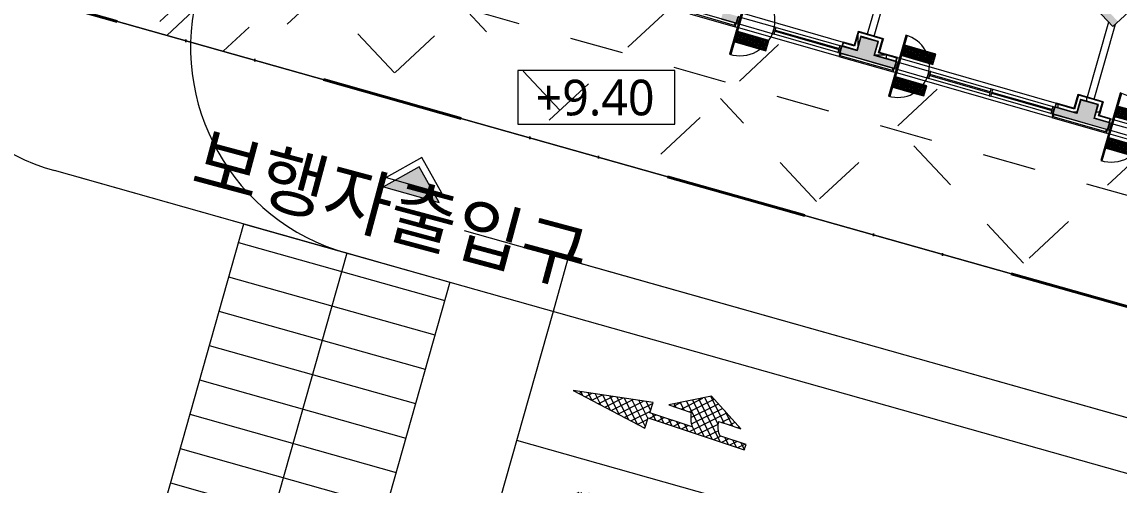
# Model space of a CAD drawing. Header units: millimetres. Extents: x -71377 to 516042, y -145869 to 441446.
# Drawn here: x 170572 to 201274, y 54296 to 67270 of the extents above; entities that cross this region are included whole.
import ezdxf

# ---------------------------------------------------------------- set-up
doc = ezdxf.new("R2010")
doc.units = ezdxf.units.MM
doc.header["$LTSCALE"] = 1000
doc.linetypes.add('_2점쇄선_M_', pattern=[10, 4, -2, 0, -2, 0, -2])
doc.linetypes.add('_점선_M_', pattern=[3, 1.5, -1.5])
doc.layers.get('Defpoints').update_dxf_attribs({"color": 171, "lineweight": 5})
for name, color, linetype, lineweight in [('01', 1, 'Continuous', 5), ('09_HID', 9, '_점선_M_', 5), ('251024_도로_dwg', 8, 'Continuous', 5), ('A-bord', 1, '_2점쇄선_M_', 40), ('A-door', 4, 'Continuous', 5), ('A-door-hdln', 8, 'Continuous', 5), ('A-ele-8', 8, 'Continuous', 5), ('A-fnsh', 5, 'Continuous', 5), ('A-fnsh-4', 4, 'Continuous', 5), ('A-hat', 251, 'Continuous', 5), ('A-insu', 251, 'Continuous', 5), ('A-text-1', 3, 'Continuous', 5), ('A-text-2', 7, 'Continuous', 5), ('A-wind', 4, 'Continuous', 5), ('A-wind-hdln', 8, 'Continuous', 5), ('A_cwall', 2, 'Continuous', 5), ('A_fnsh', 5, 'Continuous', 5), ('A_fnsh-4', 4, 'Continuous', 5), ('AA_dash_M_', 7, '_점선_M_', 5), ('AA_점형블럭', 8, 'Continuous', 5), ('j-스쿨존 휀스', 7, 'Continuous', 5), ('S-ccol', 2, 'Continuous', 5), ('개선안도 base 2022 09$0$00_계획선', 7, 'Continuous', 5), ('개선안도 base 2022 09$0$j-교통개선-당초안', 7, 'Continuous', 5), ('조경라인_dwg', 8, 'Continuous', 5)]:
    doc.layers.add(name, color=color, linetype=linetype, lineweight=lineweight)
doc.styles.add('나눔고딕', font='NanumGothic.ttf', dxfattribs={"height": 1500})
doc.styles.add('나눔고딕_5', font='NanumGothic.ttf', dxfattribs={"height": 1000})
pattern_1 = [(0, (165969.5, 243949.9), (0, 800), []), (90, (165969.5, 243949.9), (-800, 5e-14), [])]

# ---------------------------------------------------------------- blocks, each defined once
blk = doc.blocks.new('251024_도로_dwg_A$C61e17efd-3827739-지반층 배치도')
at = {"layer": 'j-스쿨존 휀스'}
blk.add_line((178609, -53584), (109803, -34143), dxfattribs=at)
blk = doc.blocks.new('251024_도로_dwg__X3-3827746-지반층 배치도')
at = {"layer": '개선안도 base 2022 09$0$j-교통개선-당초안'}
for p, q in [((585.38, 755.08), (587.06, 756.77)), ((587.07, 754.66), (585.38, 756.36)), ((585.38, 752.43), (587.07, 754.13)), ((577.46, 747.16), (581.2, 750.9)), ((581.2, 749.93), (579.82, 751.31)), ((581.2, 752.58), (580.79, 752.99)), ((580.99, 753.35), (581.2, 753.55)), ((587.07, 752.01), (585.38, 753.7)), ((585.38, 749.78), (587.07, 751.48)), ((587.07, 749.36), (585.38, 751.05)), ((574.55, 741.6), (581.2, 748.25)), ((576.48, 738.23), (587.07, 748.83)), ((587.07, 738.75), (577.89, 747.93)), ((581.2, 747.28), (578.86, 749.62)), ((587.07, 744.05), (584, 747.13)), ((587.07, 746.71), (585.38, 748.4)), ((575.51, 739.91), (582.05, 746.45)), ((582.8, 737.72), (575.97, 744.56)), ((584.6, 738.57), (576.93, 746.24)), ((577.44, 736.54), (587.07, 746.17)), ((587.07, 741.4), (582.03, 746.45)), ((581.2, 736.67), (575, 742.87)), ((578.41, 734.85), (587.07, 743.52)), ((585.1, 738.9), (587.07, 740.87)), ((581.2, 734.02), (575.79, 739.43)), ((585.38, 736.52), (587.07, 738.22)), ((587.07, 736.1), (585.38, 737.79)), ((579.37, 733.17), (581.2, 734.99)), ((585.38, 733.87), (587.07, 735.57)), ((587.07, 733.45), (585.38, 735.14)), ((581.2, 731.37), (579.33, 733.24)), ((580.33, 731.48), (581.2, 732.34)), ((585.38, 731.22), (587.07, 732.92)), ((587.07, 730.8), (585.38, 732.49)), ((585.38, 728.57), (587.07, 730.26)), ((587.07, 728.14), (585.38, 729.84)), ((585.38, 725.92), (587.07, 727.61)), ((587.07, 725.49), (585.38, 727.19)), ((589.25, 718.01), (582.15, 725.12)), ((582.36, 722.9), (584.58, 725.12)), ((582.75, 720.64), (587.23, 725.12)), ((583.14, 718.37), (589.88, 725.12)), ((589.64, 720.27), (584.8, 725.12)), ((590.03, 722.54), (587.45, 725.12)), ((590.41, 724.81), (590.1, 725.12)), ((588.87, 715.74), (582.5, 722.11)), ((583.52, 716.11), (590.04, 722.62)), ((588.48, 713.48), (583.04, 718.92)), ((583.91, 713.84), (589.5, 719.43)), ((584.3, 711.57), (588.95, 716.23)), ((588.1, 711.21), (583.59, 715.72)), ((584.68, 709.31), (588.41, 713.03)), ((587.71, 708.95), (584.13, 712.52)), ((587.32, 706.68), (584.68, 709.33)), ((585.07, 707.04), (587.86, 709.84)), ((586.94, 704.42), (585.22, 706.13)), ((585.45, 704.78), (587.32, 706.64)), ((586.55, 702.15), (585.77, 702.93)), ((585.84, 702.51), (586.77, 703.44))]:
    blk.add_line(p, q, dxfattribs=at)
blk = doc.blocks.new('251024_도로_dwg__X6-3827740-지반층 배치도')
at = {"layer": '개선안도 base 2022 09$0$j-교통개선-당초안'}
for p, q in [((556.59, 755.46), (557.66, 756.53)), ((558.19, 754.38), (556.59, 755.98)), ((556.59, 752.81), (558.19, 754.41)), ((558.19, 751.72), (556.59, 753.32)), ((556.59, 750.16), (558.19, 751.76)), ((558.19, 749.07), (556.59, 750.67)), ((556.59, 747.51), (558.19, 749.11)), ((558.19, 746.42), (556.59, 748.02)), ((556.59, 744.86), (558.19, 746.46)), ((558.19, 743.77), (556.59, 745.37)), ((556.59, 742.21), (558.19, 743.81)), ((558.19, 741.12), (556.59, 742.72)), ((556.59, 739.56), (558.19, 741.16)), ((558.19, 738.47), (556.59, 740.07)), ((556.59, 736.9), (558.19, 738.5)), ((558.19, 735.81), (556.59, 737.41)), ((556.59, 734.25), (558.19, 735.85)), ((558.19, 733.16), (556.59, 734.76)), ((556.59, 731.6), (558.19, 733.2)), ((558.19, 730.51), (556.59, 732.11)), ((556.59, 728.95), (558.19, 730.55)), ((558.19, 727.86), (556.59, 729.46)), ((556.59, 726.3), (558.19, 727.9)), ((558.19, 725.21), (556.59, 726.81)), ((556.59, 723.65), (558.19, 725.25)), ((558.99, 721.76), (556.59, 724.16)), ((565.33, 723.37), (564.06, 724.64)), ((564.06, 723.16), (564.95, 724.04)), ((556.59, 720.99), (558.49, 722.89)), ((568, 710.09), (556.59, 721.5)), ((556.6, 718.35), (559.39, 721.14)), ((557.03, 716.13), (560.72, 719.82)), ((559, 712.8), (566.87, 720.67)), ((564.06, 720.51), (565.91, 722.36)), ((568.86, 717.19), (564.06, 721.99)), ((567.04, 708.4), (556.59, 718.85)), ((557.86, 714.31), (562.49, 718.93)), ((560.43, 711.58), (567.84, 718.98)), ((568.97, 711.78), (561.29, 719.46)), ((562.16, 710.65), (568.8, 717.29)), ((569.93, 713.47), (564.06, 719.34)), ((562.13, 710.66), (557.24, 715.55)), ((564.06, 709.9), (569.77, 715.61)), ((564.06, 707.25), (569.47, 712.66)), ((566.08, 706.72), (564.06, 708.73)), ((564.06, 704.6), (565.94, 706.48)), ((565.11, 705.03), (564.06, 706.08)), ((564.15, 703.34), (564.06, 703.43))]:
    blk.add_line(p, q, dxfattribs=at)
blk = doc.blocks.new('251024_도로_dwg-3827738-지반층 배치도')
at = {"layer": '개선안도 base 2022 09$0$00_계획선', "flags": 128}
blk.add_lwpolyline([(-922668, 111186), (-912956, 108804), (-783522, -104730)], dxfattribs=at)
at = {"layer": '개선안도 base 2022 09$0$j-교통개선-당초안'}
for p, q in [((-869134, 52425), (-881766, 73264)), ((-870786, 47916), (-861379, 53618)), ((-861233, 46690), (-864343, 51821)), ((-862088, 46171), (-865199, 51302)), ((-869231, 45350), (-859824, 51052)), ((-862944, 45653), (-866054, 50784)), ((-863799, 45135), (-866909, 50266)), ((-864654, 44616), (-867764, 49747)), ((-865509, 44098), (-868619, 49229)), ((-866364, 43580), (-869474, 48711)), ((-867219, 43061), (-870330, 48192))]:
    blk.add_line(p, q, dxfattribs=at)
at = {"layer": '개선안도 base 2022 09$0$j-교통개선-당초안', "flags": 128}
for points in [[(-909015, 110984), (-867676, 42785), (-858269, 48487)], [(-906812, 107349), (-908095, 106572), (-873624, 49704), (-872341, 50481), (-866569, 53980)], [(-872985, 55505), (-872383, 54406), (-872649, 54260), (-871245, 52489), (-871983, 54625), (-872250, 54479), (-873613, 56966), (-873746, 56893), (-873374, 56214)], [(-873626, 55895), (-873748, 56117), (-873943, 56472), (-873965, 55248), (-872920, 54607), (-873237, 55184)]]:
    blk.add_lwpolyline(points, dxfattribs=at)
at = {"layer": '개선안도 base 2022 09$0$j-교통개선-당초안'}
for centre, radius, start, end in [((-873929, 56394), 583, 301.2159, 342.0656), ((-873754, 55850), 843, 307.8342, 335.8138)]:
    blk.add_arc(centre, radius, start, end, dxfattribs=at)
at = {"rotation": 136.9999987515237}
blk.add_blockref('251024_도로_dwg_A$C61e17efd-3827739-지반층 배치도', (-815049, -52718), dxfattribs=at)
for name, p, xscale, yscale, zscale, rotation in [('251024_도로_dwg__X6-3827740-지반층 배치도', (-879660, -25931), 89.60000000006401, 89.60000000006401, 89.60000000006401, 30.66914622716376), ('251024_도로_dwg__X3-3827746-지반층 배치도', (-887144, -27778), 89.60000000006397, 89.60000000006397, 89.60000000006397, 28.7313879251983)]:
    blk.add_blockref(name, p, dxfattribs=dict(xscale=xscale, yscale=yscale, zscale=zscale, rotation=rotation))
blk = doc.blocks.new('시스템 패널 - 유리 패널-6792346-지반층 배치도')
at = {"layer": 'A-wind'}
for p, q in [((925, 12.5), (-925, 12.5)), ((-925, 12.5), (-925, -12.5)), ((925, -12.5), (925, 12.5)), ((-925, -12.5), (925, -12.5))]:
    blk.add_line(p, q, dxfattribs=at)
blk = doc.blocks.new('직사각형 멀리언 - 50 x 200mm-6792344-지반층 배치도')
at = {"layer": 'A-wind-hdln'}
for p, q in [((-73727, -199689), (-75505, -199179)), ((-75450, -198987), (-73671, -199497))]:
    blk.add_line(p, q, dxfattribs=at)
blk = doc.blocks.new('직사각형 멀리언 - 50 x 200mm-4012412-지반층 배치도')
at = {"layer": 'A-wind'}
for p, q in [((-25, 100), (25, 100)), ((-25, -100), (-25, 100)), ((25, 100), (25, -100)), ((25, -100), (-25, -100))]:
    blk.add_line(p, q, dxfattribs=at)
blk = doc.blocks.new('커튼월_외여닫이문A - 커튼월_외여닫이문A-6299811-지반층 배치도')
at = {"layer": 'A-door'}
for p, q in [((467, -985), (467, 985)), ((500, -985), (500, 985))]:
    blk.add_line(p, q, dxfattribs=at)
at = {"layer": 'A-door-hdln'}
for p, q in [((500, 985), (467, 985)), ((467, 0), (500, 0)), ((500, -985), (467, -985))]:
    blk.add_line(p, q, dxfattribs=at)
for start, end in [(89.1629, 180), (180, 270.8371)]:
    blk.add_arc((486, 0), 986, start, end, dxfattribs=at)
blk = doc.blocks.new('직사각형 멀리언 - 50 x 200mm-6299807-지반층 배치도')
at = {"layer": 'A-wind-hdln'}
for p, q in [((-75553, -199166), (-76514, -198890)), ((-76459, -198698), (-75498, -198973))]:
    blk.add_line(p, q, dxfattribs=at)
blk = doc.blocks.new('시스템 패널 - 유리 패널-8323144-지반층 배치도')
at = {"layer": 'A-wind'}
for p, q in [((875, 12.5), (-875, 12.5)), ((-875, 12.5), (-875, -12.5)), ((875, -12.5), (875, 12.5)), ((-875, -12.5), (875, -12.5))]:
    blk.add_line(p, q, dxfattribs=at)
blk = doc.blocks.new('직사각형 멀리언 - 50 x 200mm-6792160-지반층 배치도')
at = {"layer": 'A-wind-hdln'}
for p, q in [((-65217, -201921), (-63535, -202404)), ((-63590, -202596), (-65272, -202114))]:
    blk.add_line(p, q, dxfattribs=at)
blk = doc.blocks.new('직사각형 멀리언 - 50 x 200mm-8323140-지반층 배치도')
at = {"layer": 'A-wind'}
for p, q in [((-25, 100), (25, 100)), ((-25, -100), (-25, 100)), ((25, 100), (25, -100)), ((25, -100), (-25, -100))]:
    blk.add_line(p, q, dxfattribs=at)
blk = doc.blocks.new('커튼월_외여닫이문A - 커튼월_외여닫이문A-8323147-지반층 배치도')
at = {"layer": 'A-door'}
for p, q in [((417, -885), (417, 885)), ((450, -885), (450, 885))]:
    blk.add_line(p, q, dxfattribs=at)
at = {"layer": 'A-door-hdln'}
for p, q in [((450, 885), (417, 885)), ((417, 0), (450, 0)), ((450, -885), (417, -885))]:
    blk.add_line(p, q, dxfattribs=at)
for start, end in [(89.0683, 180), (180, 270.9317)]:
    blk.add_arc((436, 0), 886, start, end, dxfattribs=at)
blk = doc.blocks.new('직사각형 멀리언 - 50 x 200mm-5989032-지반층 배치도')
at = {"layer": 'A-wind-hdln'}
for p, q in [((-67051, -201604), (-67916, -201356)), ((-67861, -201163), (-66995, -201411))]:
    blk.add_line(p, q, dxfattribs=at)
blk = doc.blocks.new('점자블럭_원형_개수_ - 점자블럭_원형_개수_-V67-지반층 배치도')
at = {"layer": 'AA_점형블럭'}
for p, q in [((300, 0), (0, 0)), ((0, 0), (0, -300)), ((300, -300), (300, 0)), ((600, 0), (300, 0)), ((300, 0), (300, -300)), ((600, -300), (600, 0)), ((900, 0), (600, 0)), ((600, 0), (600, -300)), ((900, -300), (900, 0)), ((0, -300), (300, -300)), ((300, -300), (600, -300)), ((600, -300), (900, -300))]:
    blk.add_line(p, q, dxfattribs=at)
for centre, start, end in [((25, -25), 0, 180), ((25, -25), 45, 180), ((25, -25), 0, 180), ((25, -25), 45, 180), ((25, -25), 180, 360), ((25, -25), 180, 345), ((25, -25), 180, 360), ((25, -25), 180, 345), ((25, -75), 0, 180), ((25, -75), 0, 180), ((25, -75), 0, 180), ((25, -75), 0, 180), ((25, -75), 180, 360), ((25, -75), 180, 0), ((25, -75), 180, 360), ((25, -75), 180, 0), ((25, -125), 0, 180), ((25, -125), 0, 180), ((25, -125), 0, 180), ((25, -125), 0, 180), ((25, -125), 180, 360), ((25, -125), 180, 0), ((25, -125), 180, 360), ((25, -125), 180, 0), ((25, -175), 0, 180), ((25, -175), 60, 180), ((25, -175), 0, 180), ((25, -175), 60, 180), ((25, -175), 180, 360), ((25, -175), 180, 315), ((25, -175), 180, 360), ((25, -175), 180, 315), ((25, -225), 0, 180), ((25, -225), 60, 180), ((25, -225), 0, 180), ((25, -225), 60, 180), ((25, -225), 180, 360), ((25, -225), 180, 315), ((25, -225), 180, 360), ((25, -225), 180, 315), ((25, -275), 0, 180), ((25, -275), 60, 180), ((25, -275), 0, 180), ((25, -275), 60, 180), ((25, -275), 180, 360), ((25, -275), 180, 315), ((25, -275), 180, 360), ((25, -275), 180, 315), ((25, -175), 0, 30), ((25, -175), 0, 30), ((25, -225), 0, 30), ((25, -225), 0, 30), ((25, -275), 0, 30), ((25, -275), 0, 30), ((75, -25), 0, 180), ((75, -25), 0, 180), ((75, -25), 0, 180), ((75, -25), 0, 180), ((75, -25), 180, 360), ((75, -25), 180, 0), ((75, -25), 180, 360), ((75, -25), 180, 0), ((75, -75), 0, 180), ((75, -75), 0, 180), ((75, -75), 0, 180), ((75, -75), 0, 180), ((75, -75), 180, 360), ((75, -75), 180, 0), ((75, -75), 180, 360), ((75, -75), 180, 0), ((75, -125), 0, 180), ((75, -125), 0, 180), ((75, -125), 0, 180), ((75, -125), 0, 180), ((75, -125), 180, 360), ((75, -125), 180, 0), ((75, -125), 180, 360), ((75, -125), 180, 0), ((75, -175), 0, 180), ((75, -175), 0, 180), ((75, -175), 0, 180), ((75, -175), 0, 180), ((75, -175), 180, 360), ((75, -175), 180, 0), ((75, -175), 180, 360), ((75, -175), 180, 0), ((75, -225), 0, 180), ((75, -225), 0, 180), ((75, -225), 0, 180), ((75, -225), 0, 180), ((75, -225), 180, 360), ((75, -225), 180, 0), ((75, -225), 180, 360), ((75, -225), 180, 360), ((75, -275), 0, 180), ((75, -275), 0, 180), ((75, -275), 0, 180), ((75, -275), 0, 180), ((75, -275), 180, 360), ((75, -275), 180, 0), ((75, -275), 180, 360), ((75, -275), 180, 360), ((125, -25), 0, 180), ((125, -25), 0, 180), ((125, -25), 0, 180), ((125, -25), 0, 180), ((125, -25), 180, 360), ((125, -25), 180, 0), ((125, -25), 180, 360), ((125, -25), 180, 0), ((125, -75), 0, 180), ((125, -75), 0, 180), ((125, -75), 0, 180), ((125, -75), 0, 180), ((125, -75), 180, 360), ((125, -75), 180, 0), ((125, -75), 180, 360), ((125, -75), 180, 0), ((125, -125), 0, 180), ((125, -125), 0, 180), ((125, -125), 0, 180), ((125, -125), 0, 180), ((125, -125), 180, 360), ((125, -125), 180, 0), ((125, -125), 180, 360), ((125, -125), 180, 0), ((125, -175), 0, 180), ((125, -175), 0, 180), ((125, -175), 0, 180), ((125, -175), 0, 180), ((125, -175), 180, 360), ((125, -175), 180, 0), ((125, -175), 180, 360), ((125, -175), 180, 0), ((125, -225), 0, 180), ((125, -225), 0, 180), ((125, -225), 0, 180), ((125, -225), 0, 180), ((125, -225), 180, 360), ((125, -225), 180, 0), ((125, -225), 180, 360), ((125, -225), 180, 0), ((125, -275), 0, 180), ((125, -275), 0, 180), ((125, -275), 0, 180), ((125, -275), 0, 180), ((125, -275), 180, 360), ((125, -275), 180, 0), ((125, -275), 180, 360), ((125, -275), 180, 0), ((175, -25), 0, 180), ((175, -25), 0, 180), ((175, -25), 0, 180), ((175, -25), 0, 180), ((175, -25), 180, 360), ((175, -25), 180, 0), ((175, -25), 180, 360), ((175, -25), 180, 0), ((175, -75), 0, 180), ((175, -75), 0, 180), ((175, -75), 0, 180), ((175, -75), 0, 180), ((175, -75), 180, 360), ((175, -75), 180, 0), ((175, -75), 180, 360), ((175, -75), 180, 0), ((175, -125), 0, 180), ((175, -125), 0, 180), ((175, -125), 0, 180), ((175, -125), 0, 180), ((175, -125), 180, 360), ((175, -125), 180, 0), ((175, -125), 180, 360), ((175, -125), 180, 0), ((175, -175), 0, 180), ((175, -175), 0, 180), ((175, -175), 0, 180), ((175, -175), 0, 180), ((175, -175), 180, 360), ((175, -175), 180, 0), ((175, -175), 180, 360), ((175, -175), 180, 0), ((175, -225), 0, 180), ((175, -225), 0, 180), ((175, -225), 0, 180), ((175, -225), 0, 180), ((175, -225), 180, 360), ((175, -225), 180, 360), ((175, -225), 180, 360), ((175, -225), 180, 0), ((175, -275), 0, 180), ((175, -275), 0, 180), ((175, -275), 0, 180), ((175, -275), 0, 180), ((175, -275), 180, 360), ((175, -275), 180, 0), ((175, -275), 180, 360), ((175, -275), 180, 0), ((225, -25), 0, 180), ((225, -25), 0, 180), ((225, -25), 0, 180), ((225, -25), 0, 180), ((225, -25), 180, 360), ((225, -25), 180, 0), ((225, -25), 180, 360), ((225, -25), 180, 0), ((225, -75), 180, 360), ((225, -125), 180, 360), ((225, -75), 0, 180), ((225, -75), 0, 180), ((225, -75), 0, 180), ((225, -75), 0, 180), ((225, -75), 180, 360), ((225, -75), 180, 0), ((225, -75), 180, 0), ((225, -125), 0, 180), ((225, -125), 0, 180), ((225, -125), 0, 180), ((225, -125), 0, 180), ((225, -125), 180, 360), ((225, -125), 180, 0), ((225, -125), 180, 0), ((225, -175), 0, 180), ((225, -175), 0, 180), ((225, -175), 0, 180), ((225, -175), 0, 180), ((225, -175), 180, 360), ((225, -175), 180, 0), ((225, -175), 180, 360), ((225, -175), 180, 0), ((225, -225), 0, 180), ((225, -225), 0, 180), ((225, -225), 0, 180), ((225, -225), 0, 180), ((225, -225), 180, 360), ((225, -225), 180, 0), ((225, -225), 180, 360), ((225, -225), 180, 0), ((225, -275), 0, 180), ((225, -275), 0, 180), ((225, -275), 0, 180), ((225, -275), 0, 180), ((225, -275), 180, 360), ((225, -275), 180, 0), ((225, -275), 180, 360), ((225, -275), 180, 0), ((275, -25), 0, 180), ((275, -25), 0, 180), ((275, -25), 0, 180), ((275, -25), 0, 180), ((275, -25), 180, 360), ((275, -25), 180, 0), ((275, -25), 180, 360), ((275, -25), 180, 0), ((275, -75), 0, 180), ((275, -125), 0, 180), ((275, -75), 0, 180), ((275, -75), 0, 180), ((275, -75), 0, 180), ((275, -75), 180, 360), ((275, -75), 180, 0), ((275, -75), 180, 360), ((275, -75), 180, 0), ((275, -125), 0, 180), ((275, -125), 0, 180), ((275, -125), 0, 180), ((275, -125), 180, 360), ((275, -125), 180, 0), ((275, -125), 180, 360), ((275, -125), 180, 0), ((275, -175), 0, 180), ((275, -175), 0, 180), ((275, -175), 0, 180), ((275, -175), 0, 180), ((275, -175), 180, 360), ((275, -175), 180, 0), ((275, -175), 180, 360), ((275, -175), 180, 360), ((275, -225), 0, 180), ((275, -225), 0, 180), ((275, -225), 0, 180), ((275, -225), 0, 180), ((275, -225), 180, 360), ((275, -225), 180, 0), ((275, -225), 180, 360), ((275, -225), 180, 0), ((275, -275), 0, 180), ((275, -275), 0, 180), ((275, -275), 0, 180), ((275, -275), 0, 180), ((275, -275), 180, 360), ((275, -275), 180, 0), ((275, -275), 180, 360), ((275, -275), 180, 360), ((325, -25), 0, 180), ((325, -25), 0, 180), ((325, -25), 165, 180), ((325, -25), 165, 180), ((325, -25), 180, 360), ((325, -25), 180, 360), ((325, -25), 180, 360), ((325, -25), 180, 0), ((325, -75), 0, 180), ((325, -75), 180, 360), ((325, -75), 180, 0), ((325, -125), 0, 180), ((325, -125), 165, 180), ((325, -125), 180, 360), ((325, -125), 180, 0), ((325, -175), 180, 360), ((325, -175), 180, 0), ((325, -75), 0, 180), ((325, -75), 165, 180), ((325, -75), 165, 180), ((325, -75), 180, 360), ((325, -75), 180, 360), ((325, -125), 0, 180), ((325, -125), 165, 180), ((325, -125), 180, 360), ((325, -125), 180, 360), ((325, -175), 0, 180), ((325, -175), 0, 180), ((325, -175), 0, 180), ((325, -175), 0, 180), ((325, -175), 180, 360), ((325, -175), 180, 360), ((325, -225), 0, 180), ((325, -225), 0, 180), ((325, -225), 0, 180), ((325, -225), 0, 180), ((325, -225), 180, 360), ((325, -225), 180, 0), ((325, -225), 180, 360), ((325, -225), 180, 0), ((325, -275), 0, 180), ((325, -275), 0, 180), ((325, -275), 0, 180), ((325, -275), 0, 180), ((325, -275), 180, 360), ((325, -275), 180, 360), ((325, -275), 180, 360), ((325, -275), 180, 0), ((325, -25), 60, 150), ((325, -25), 60, 150), ((325, -75), 60, 150), ((325, -75), 60, 150), ((325, -125), 60, 150), ((325, -125), 60, 150), ((325, -25), 0, 45), ((325, -25), 0, 45), ((325, -75), 0, 45), ((325, -75), 0, 45), ((325, -125), 0, 45), ((325, -125), 0, 45), ((375, -25), 0, 180), ((375, -25), 0, 180), ((375, -25), 165, 180), ((375, -25), 165, 180), ((375, -25), 180, 360), ((375, -25), 180, 0), ((375, -25), 180, 360), ((375, -25), 180, 0), ((375, -75), 0, 180), ((375, -75), 0, 180), ((375, -75), 180, 0), ((375, -125), 0, 180), ((375, -125), 180, 360), ((375, -175), 0, 180), ((375, -175), 0, 180), ((375, -175), 0, 180), ((375, -175), 180, 0), ((375, -175), 180, 360), ((375, -75), 165, 180), ((375, -75), 165, 180), ((375, -75), 180, 360), ((375, -75), 180, 360), ((375, -75), 180, 0), ((375, -125), 0, 180), ((375, -125), 165, 180), ((375, -125), 165, 180), ((375, -125), 180, 360), ((375, -125), 180, 360), ((375, -125), 180, 360), ((375, -175), 0, 180), ((375, -175), 180, 360), ((375, -175), 180, 360), ((375, -225), 0, 180), ((375, -225), 0, 180), ((375, -225), 0, 180), ((375, -225), 0, 180), ((375, -225), 180, 360), ((375, -225), 180, 360), ((375, -225), 180, 360), ((375, -225), 180, 0), ((375, -275), 0, 180), ((375, -275), 0, 180), ((375, -275), 0, 180), ((375, -275), 0, 180), ((375, -275), 180, 360), ((375, -275), 180, 0), ((375, -275), 180, 360), ((375, -275), 180, 0), ((375, -25), 60, 150), ((375, -25), 60, 150), ((375, -75), 60, 150), ((375, -75), 60, 150), ((375, -125), 60, 150), ((375, -125), 60, 150), ((375, -25), 0, 45), ((375, -25), 0, 45), ((375, -75), 0, 45), ((375, -75), 0, 45), ((375, -125), 0, 45), ((375, -125), 0, 45), ((425, -25), 0, 180), ((425, -25), 0, 180), ((425, -25), 165, 180), ((425, -25), 165, 180), ((425, -25), 180, 360), ((425, -25), 180, 0), ((425, -25), 180, 0), ((425, -25), 180, 0), ((425, -75), 0, 180), ((425, -75), 0, 180), ((425, -75), 180, 0), ((425, -75), 180, 0), ((425, -125), 0, 180), ((425, -125), 0, 180), ((425, -125), 180, 0), ((425, -125), 180, 0), ((425, -175), 0, 180), ((425, -175), 0, 180), ((425, -175), 0, 180), ((425, -175), 180, 360), ((425, -175), 180, 0), ((425, -175), 180, 360), ((425, -175), 180, 0), ((425, -75), 165, 180), ((425, -75), 165, 180), ((425, -75), 180, 360), ((425, -75), 180, 0), ((425, -125), 165, 180), ((425, -125), 165, 180), ((425, -125), 180, 360), ((425, -125), 180, 360), ((425, -175), 0, 180), ((425, -225), 0, 180), ((425, -225), 0, 180), ((425, -225), 0, 180), ((425, -225), 0, 180), ((425, -225), 180, 360), ((425, -225), 180, 0), ((425, -225), 180, 360), ((425, -225), 180, 0), ((425, -275), 0, 180), ((425, -275), 0, 180), ((425, -275), 0, 180), ((425, -275), 0, 180), ((425, -275), 180, 360), ((425, -275), 180, 0), ((425, -275), 180, 360), ((425, -275), 180, 0), ((425, -25), 60, 150), ((425, -25), 60, 150), ((425, -75), 60, 150), ((425, -75), 60, 150), ((425, -125), 60, 150), ((425, -125), 60, 150), ((425, -25), 0, 45), ((425, -25), 0, 45), ((425, -75), 0, 45), ((425, -75), 0, 45), ((425, -125), 0, 45), ((425, -125), 0, 45), ((475, -25), 0, 180), ((475, -25), 0, 180), ((475, -25), 165, 180), ((475, -25), 165, 180), ((475, -25), 180, 360), ((475, -25), 180, 360), ((475, -25), 180, 360), ((475, -25), 180, 0), ((475, -75), 0, 180), ((475, -75), 0, 180), ((475, -75), 165, 180), ((475, -75), 165, 180), ((475, -75), 180, 360), ((475, -75), 180, 360), ((475, -75), 180, 360), ((475, -75), 180, 360), ((475, -125), 0, 180), ((475, -125), 0, 180), ((475, -125), 165, 180), ((475, -125), 165, 180), ((475, -125), 180, 360), ((475, -125), 180, 360), ((475, -125), 180, 360), ((475, -125), 180, 0), ((475, -175), 0, 180), ((475, -175), 0, 180), ((475, -175), 0, 180), ((475, -175), 0, 180), ((475, -175), 180, 360), ((475, -175), 180, 0), ((475, -175), 180, 360), ((475, -175), 180, 0), ((475, -225), 0, 180), ((475, -225), 0, 180), ((475, -225), 0, 180), ((475, -225), 0, 180), ((475, -225), 180, 360), ((475, -225), 180, 360), ((475, -225), 180, 360), ((475, -225), 180, 0), ((475, -275), 0, 180), ((475, -275), 0, 180), ((475, -275), 0, 180), ((475, -275), 0, 180), ((475, -275), 180, 360), ((475, -275), 180, 0), ((475, -275), 180, 360), ((475, -275), 180, 0), ((475, -25), 60, 150), ((475, -25), 60, 150), ((475, -75), 60, 150), ((475, -75), 60, 150), ((475, -125), 60, 150), ((475, -125), 60, 150), ((475, -25), 0, 45), ((475, -25), 0, 45), ((475, -75), 0, 45), ((475, -75), 0, 45), ((475, -125), 0, 45), ((475, -125), 0, 45), ((525, -25), 0, 180), ((525, -25), 0, 180), ((525, -25), 165, 180), ((525, -25), 165, 180), ((525, -25), 180, 360), ((525, -25), 180, 360), ((525, -25), 180, 360), ((525, -25), 180, 360), ((525, -75), 0, 180), ((525, -75), 0, 180), ((525, -75), 165, 180), ((525, -75), 165, 180), ((525, -75), 180, 360), ((525, -75), 180, 360), ((525, -75), 180, 360), ((525, -75), 180, 0), ((525, -125), 0, 180), ((525, -125), 0, 180), ((525, -125), 165, 180), ((525, -125), 165, 180), ((525, -125), 180, 360), ((525, -125), 180, 0), ((525, -125), 180, 360), ((525, -125), 180, 0), ((525, -175), 0, 180), ((525, -175), 0, 180), ((525, -175), 0, 180), ((525, -175), 0, 180), ((525, -175), 180, 360), ((525, -175), 180, 0), ((525, -175), 180, 360), ((525, -175), 180, 0), ((525, -225), 0, 180), ((525, -225), 0, 180), ((525, -225), 0, 180), ((525, -225), 0, 180), ((525, -225), 180, 360), ((525, -225), 180, 0), ((525, -225), 180, 360), ((525, -225), 180, 0), ((525, -275), 0, 180), ((525, -275), 0, 180), ((525, -275), 0, 180), ((525, -275), 0, 180), ((525, -275), 180, 360), ((525, -275), 180, 360), ((525, -275), 180, 360), ((525, -275), 180, 360), ((525, -25), 60, 150), ((525, -25), 60, 150), ((525, -75), 60, 150), ((525, -75), 60, 150), ((525, -125), 60, 150), ((525, -125), 60, 150), ((525, -25), 0, 45), ((525, -25), 0, 45), ((525, -75), 0, 45), ((525, -75), 0, 45), ((525, -125), 0, 45), ((525, -125), 0, 45), ((575, -25), 0, 180), ((575, -25), 0, 180), ((575, -25), 165, 180), ((575, -25), 165, 180), ((575, -25), 180, 360), ((575, -25), 180, 360), ((575, -25), 180, 360), ((575, -25), 180, 0), ((575, -75), 0, 180), ((575, -75), 0, 180), ((575, -125), 165, 180), ((575, -75), 165, 180), ((575, -75), 165, 180), ((575, -75), 180, 360), ((575, -75), 180, 0), ((575, -75), 180, 360), ((575, -75), 180, 0), ((575, -125), 0, 180), ((575, -125), 0, 180), ((575, -125), 165, 180), ((575, -125), 180, 360), ((575, -125), 180, 360), ((575, -125), 180, 360), ((575, -125), 180, 360), ((575, -175), 0, 180), ((575, -175), 0, 180), ((575, -175), 0, 180), ((575, -175), 0, 180), ((575, -175), 180, 360), ((575, -175), 180, 360), ((575, -175), 180, 360), ((575, -175), 180, 360), ((575, -225), 0, 180), ((575, -225), 0, 180), ((575, -225), 0, 180), ((575, -225), 0, 180), ((575, -225), 180, 360), ((575, -225), 180, 0), ((575, -225), 180, 360), ((575, -225), 180, 0), ((575, -275), 0, 180), ((575, -275), 0, 180), ((575, -275), 0, 180), ((575, -275), 0, 180), ((575, -275), 180, 360), ((575, -275), 180, 0), ((575, -275), 180, 360), ((575, -275), 180, 360), ((575, -25), 60, 150), ((575, -25), 60, 150), ((575, -75), 60, 150), ((575, -75), 60, 150), ((575, -125), 60, 150), ((575, -125), 60, 150), ((575, -25), 0, 45), ((575, -25), 0, 45), ((575, -75), 0, 45), ((575, -75), 0, 45), ((575, -125), 0, 45), ((575, -125), 0, 45), ((625, -25), 0, 180), ((625, -25), 0, 180), ((625, -25), 150, 180), ((625, -25), 150, 180), ((625, -25), 180, 360), ((625, -25), 180, 345), ((625, -25), 180, 360), ((625, -25), 180, 345), ((625, -75), 0, 180), ((625, -75), 0, 180), ((625, -75), 0, 180), ((625, -125), 0, 180), ((625, -75), 0, 180), ((625, -75), 180, 360), ((625, -75), 180, 225), ((625, -75), 180, 360), ((625, -75), 180, 225), ((625, -125), 0, 180), ((625, -125), 0, 180), ((625, -125), 0, 180), ((625, -125), 180, 360), ((625, -125), 180, 225), ((625, -125), 180, 0), ((625, -125), 180, 225), ((625, -175), 0, 180), ((625, -175), 0, 180), ((625, -175), 150, 180), ((625, -175), 150, 180), ((625, -175), 180, 360), ((625, -175), 180, 360), ((625, -175), 180, 360), ((625, -175), 180, 0), ((625, -225), 0, 180), ((625, -225), 0, 180), ((625, -225), 150, 180), ((625, -225), 150, 180), ((625, -225), 180, 360), ((625, -225), 180, 0), ((625, -225), 180, 360), ((625, -225), 180, 360), ((625, -275), 360, 180), ((625, -275), 0, 180), ((625, -275), 150, 180), ((625, -275), 150, 180), ((625, -275), 180, 360), ((625, -275), 180, 360), ((625, -275), 180, 360), ((625, -275), 180, 0), ((625, -25), 0, 135), ((625, -25), 0, 135), ((625, -175), 60, 135), ((625, -175), 60, 135), ((625, -225), 60, 135), ((625, -225), 60, 135), ((625, -275), 60, 135), ((625, -275), 60, 135), ((625, -75), 240, 345), ((625, -75), 240, 345), ((625, -125), 240, 345), ((625, -125), 240, 345), ((625, -175), 0, 30), ((625, -175), 0, 30), ((625, -225), 0, 30), ((625, -225), 0, 30), ((625, -275), 0, 30), ((625, -275), 0, 30), ((675, -25), 0, 180), ((675, -25), 0, 180), ((675, -25), 0, 180), ((675, -25), 0, 180), ((675, -25), 180, 360), ((675, -25), 180, 0), ((675, -25), 180, 360), ((675, -25), 180, 0), ((675, -125), 0, 180), ((675, -175), 0, 180), ((675, -75), 0, 180), ((675, -75), 0, 180), ((675, -75), 0, 180), ((675, -75), 0, 180), ((675, -75), 180, 360), ((675, -75), 180, 0), ((675, -75), 180, 360), ((675, -75), 180, 0), ((675, -125), 0, 180), ((675, -125), 0, 180), ((675, -125), 0, 180), ((675, -125), 180, 360), ((675, -125), 180, 360), ((675, -125), 180, 360), ((675, -125), 180, 360), ((675, -175), 0, 180), ((675, -175), 0, 180), ((675, -175), 0, 180), ((675, -175), 180, 360), ((675, -175), 180, 0), ((675, -175), 180, 360), ((675, -175), 180, 0), ((675, -225), 0, 180), ((675, -225), 0, 180), ((675, -225), 0, 180), ((675, -225), 0, 180), ((675, -225), 180, 0), ((675, -225), 180, 0), ((675, -225), 180, 0), ((675, -225), 180, 0), ((675, -275), 0, 180), ((675, -275), 0, 180), ((675, -275), 0, 180), ((675, -275), 0, 180), ((675, -275), 180, 0), ((675, -275), 180, 0), ((675, -275), 180, 360), ((675, -275), 180, 0), ((725, -25), 0, 180), ((725, -25), 0, 180), ((725, -25), 0, 180), ((725, -25), 0, 180), ((725, -25), 180, 360), ((725, -25), 180, 0), ((725, -25), 180, 360), ((725, -25), 180, 360), ((725, -75), 180, 360), ((725, -75), 180, 360), ((725, -125), 180, 360), ((725, -175), 180, 360), ((725, -175), 180, 360), ((725, -75), 0, 180), ((725, -75), 0, 180), ((725, -75), 0, 180), ((725, -75), 0, 180), ((725, -75), 180, 360), ((725, -75), 180, 0), ((725, -125), 0, 180), ((725, -125), 0, 180), ((725, -125), 0, 180), ((725, -125), 0, 180), ((725, -125), 180, 360), ((725, -125), 180, 360), ((725, -125), 180, 0), ((725, -175), 0, 180), ((725, -175), 0, 180), ((725, -175), 0, 180), ((725, -175), 0, 180), ((725, -175), 180, 0), ((725, -175), 180, 360), ((725, -225), 0, 180), ((725, -225), 0, 180), ((725, -225), 0, 180), ((725, -225), 0, 180), ((725, -225), 180, 360), ((725, -225), 180, 360), ((725, -225), 180, 360), ((725, -225), 180, 0), ((725, -275), 0, 180), ((725, -275), 0, 180), ((725, -275), 0, 180), ((725, -275), 0, 180), ((725, -275), 180, 360), ((725, -275), 180, 360), ((725, -275), 180, 360), ((725, -275), 180, 0), ((775, -25), 0, 180), ((775, -25), 0, 180), ((775, -25), 0, 180), ((775, -25), 180, 0), ((775, -25), 180, 360), ((775, -25), 180, 0), ((775, -75), 0, 180), ((775, -75), 0, 180), ((775, -125), 0, 180), ((775, -125), 180, 0), ((775, -25), 0, 180), ((775, -25), 180, 0), ((775, -75), 0, 180), ((775, -75), 0, 180), ((775, -75), 180, 360), ((775, -75), 180, 0), ((775, -75), 180, 360), ((775, -75), 180, 0), ((775, -125), 0, 180), ((775, -125), 0, 180), ((775, -125), 0, 180), ((775, -125), 180, 360), ((775, -125), 180, 0), ((775, -125), 180, 0), ((775, -175), 0, 180), ((775, -175), 0, 180), ((775, -175), 0, 180), ((775, -175), 0, 180), ((775, -175), 180, 360), ((775, -175), 180, 0), ((775, -175), 180, 0), ((775, -175), 180, 0), ((775, -225), 0, 180), ((775, -225), 0, 180), ((775, -225), 0, 180), ((775, -225), 0, 180), ((775, -225), 180, 360), ((775, -225), 180, 0), ((775, -225), 180, 360), ((775, -225), 180, 360), ((775, -275), 0, 180), ((775, -275), 0, 180), ((775, -275), 0, 180), ((775, -275), 0, 180), ((775, -275), 180, 360), ((775, -275), 180, 0), ((775, -275), 180, 360), ((775, -275), 180, 0), ((825, -25), 0, 180), ((825, -25), 0, 180), ((825, -25), 0, 180), ((825, -25), 180, 360), ((825, -25), 180, 0), ((825, -25), 180, 360), ((825, -25), 180, 360), ((825, -75), 0, 180), ((825, -75), 0, 180), ((825, -75), 180, 360), ((825, -125), 0, 180), ((825, -125), 0, 180), ((825, -125), 180, 360), ((825, -125), 180, 0), ((825, -125), 180, 360), ((825, -125), 180, 0), ((825, -25), 0, 180), ((825, -75), 0, 180), ((825, -75), 0, 180), ((825, -75), 180, 360), ((825, -75), 180, 360), ((825, -75), 180, 360), ((825, -125), 0, 180), ((825, -125), 0, 180), ((825, -175), 0, 180), ((825, -175), 0, 180), ((825, -175), 0, 180), ((825, -175), 0, 180), ((825, -175), 180, 360), ((825, -175), 180, 360), ((825, -175), 180, 0), ((825, -175), 180, 0), ((825, -225), 0, 180), ((825, -225), 0, 180), ((825, -225), 0, 180), ((825, -225), 0, 180), ((825, -225), 180, 360), ((825, -225), 180, 0), ((825, -225), 180, 360), ((825, -225), 180, 0), ((825, -275), 0, 180), ((825, -275), 0, 180), ((825, -275), 0, 180), ((825, -275), 0, 180), ((825, -275), 180, 360), ((825, -275), 180, 360), ((825, -275), 180, 360), ((825, -275), 180, 0), ((875, -25), 0, 180), ((875, -25), 0, 180), ((875, -25), 0, 180), ((875, -25), 180, 360), ((875, -25), 180, 360), ((875, -25), 180, 360), ((875, -25), 180, 360), ((875, -75), 0, 180), ((875, -75), 0, 180), ((875, -75), 180, 360), ((875, -75), 180, 0), ((875, -125), 0, 180), ((875, -125), 0, 180), ((875, -125), 180, 360), ((875, -125), 180, 0), ((875, -25), 0, 180), ((875, -75), 0, 180), ((875, -75), 0, 180), ((875, -75), 180, 0), ((875, -75), 180, 360), ((875, -125), 0, 180), ((875, -125), 0, 180), ((875, -125), 180, 360), ((875, -125), 180, 360), ((875, -175), 0, 180), ((875, -175), 0, 180), ((875, -175), 0, 180), ((875, -175), 0, 180), ((875, -175), 180, 360), ((875, -175), 180, 0), ((875, -175), 180, 360), ((875, -175), 180, 0), ((875, -225), 0, 180), ((875, -225), 0, 180), ((875, -225), 0, 180), ((875, -225), 0, 180), ((875, -225), 180, 360), ((875, -225), 180, 0), ((875, -225), 180, 0), ((875, -225), 180, 0), ((875, -275), 0, 180), ((875, -275), 0, 180), ((875, -275), 0, 180), ((875, -275), 0, 180), ((875, -275), 180, 0), ((875, -275), 180, 0), ((875, -275), 180, 0), ((875, -275), 180, 0)]:
    blk.add_arc(centre, 17.5, start, end, dxfattribs=at)
blk = doc.blocks.new('직사각형 멀리언 - 50 x 200mm-8323141-지반층 배치도')
at = {"layer": 'A-wind'}
for p, q in [((-25, 100), (25, 100)), ((-25, -100), (-25, 100)), ((25, 100), (25, -100)), ((25, -100), (-25, -100))]:
    blk.add_line(p, q, dxfattribs=at)
blk = doc.blocks.new('직사각형 멀리언 - 50 x 200mm-V141-지반층 배치도')
at = {"layer": 'A-wind'}
for p, q in [((-25, 100), (25, 100)), ((-25, -100), (-25, 100)), ((25, 100), (25, -100)), ((25, -100), (-25, -100))]:
    blk.add_line(p, q, dxfattribs=at)
blk = doc.blocks.new('조경라인_dwg_A$Ced66136b-7862173-지반층 배치도')
at = {"layer": '01'}
for p, q in [((38290, -10819), (29249, -8264)), ((40497, -11443), (29912, -8452))]:
    blk.add_line(p, q, dxfattribs=at)
for centre, start in [((30881, -2491), 164.2209), ((39060, -4802), 164.2221)]:
    blk.add_arc(centre, 6000, start, 254.2221, dxfattribs=at)
blk = doc.blocks.new('조경라인_dwg-6847807-지반층 배치도')
at = {"layer": '09_HID'}
for p, q in [((188581, 79818), (174622, 66894)), ((187937, 77314), (176200, 66448)), ((183495, 72301), (176945, 66237)), ((177729, 70342), (174148, 67027)), ((184315, 68914), (180377, 65268)), ((180998, 65843), (178923, 68069)), ((185622, 64797), (182932, 67681)), ((188627, 67578), (184785, 64022)), ((191746, 66636), (187975, 63121)), ((192811, 62236), (190121, 65121)), ((196184, 65382), (192414, 61866)), ((198604, 60510), (195048, 64323)), ((202051, 63725), (198281, 60209))]:
    blk.add_line(p, q, dxfattribs=at)
at = {"layer": 'Defpoints', "flags": 128}
blk.add_lwpolyline([(254914, 44207), (263642, 49089), (315960, 234250), (311078, 242977), (266571, 255553), (262245, 255476), (253513, 257943), (250223, 260015), (73152, 95564)], close=True, dxfattribs=at)
blk.add_blockref('조경라인_dwg_A$Ced66136b-7862173-지반층 배치도', (142231, 71369))
blk = doc.blocks.new('Family - ___-2020727-지반층 배치도')
at = {"layer": 'A-bord'}
blk.add_line((255939, -3844), (158032, 157679), dxfattribs=at)
blk = doc.blocks.new('Family - ___-3020971-지반층 배치도')
at = {"layer": 'A-bord'}
blk.add_line((255939, -3844), (158032, 157679), dxfattribs=at)
blk = doc.blocks.new('패밀리2 - 패밀리2-6851632-지반층 배치도')
at = {"layer": 'A-text-2'}
blk.add_hatch(color=256, dxfattribs=at).paths.add_polyline_path([(1.816, -1.08), (2.626, -0.27), (3.436, -1.08)])
for p, q in [((2.626, 0), (1.816, -0.81)), ((3.436, -0.81), (2.626, 0)), ((2.626, -0.27), (1.816, -1.08)), ((3.436, -1.08), (2.626, -0.27)), ((1.816, -0.81), (3.436, -0.81)), ((1.816, -1.08), (3.436, -1.08))]:
    blk.add_line(p, q, dxfattribs=at)
blk = doc.blocks.new('지반층_레벨 - 지반층_레벨-6851727-지반층 배치도')
at = {"layer": 'A-text-2'}
for p, q in [((2.2, 0.75), (-2.2, 0.75)), ((-2.2, 0.75), (-2.2, -0.75)), ((2.2, -0.75), (2.2, 0.75)), ((-2.2, -0.75), (2.2, -0.75))]:
    blk.add_line(p, q, dxfattribs=at)

msp = doc.modelspace()

# ---------------------------------------------------------------- hatches: boundary and pattern name
at = {"layer": 'A-hat'}
for points in [[(201102, 67138.3), (201248.2, 67274.7), (197937.1, 70825.4), (197790.9, 70689), (201039.3, 67205.5)], [(190560.2, 67232.1), (190606.7, 67426.8), (190192.4, 67545.6), (190137.2, 67353.3)], [(194366.8, 66140.5), (194532.2, 66717.3), (194051.5, 66855.1), (193886.2, 66278.4), (194051.5, 66230.9)], [(193463.2, 66399.6), (193886.2, 66278.4), (193941.3, 66470.6), (193518.3, 66591.9)], [(194366.8, 66140.5), (194789.7, 66019.3), (194844.9, 66211.5), (194421.9, 66332.8)], [(200518.9, 64376.5), (200684.2, 64953.2), (200203.6, 65091), (200038.2, 64514.3), (200203.6, 64466.9)], [(200038.2, 64514.3), (200093.4, 64706.5), (199670.4, 64827.8), (199615.3, 64635.6)], [(200951.4, 64252.4), (201006.6, 64444.7), (200574, 64568.7), (200518.9, 64376.5), (200541.3, 64370)]]:
    msp.add_hatch(color=256, dxfattribs=at).paths.add_polyline_path(points)
h = msp.add_hatch(dxfattribs=at)
h.set_pattern_fill('FP_13', color=256, scale=1000, style=0, pattern_type=2)
h.set_pattern_definition(pattern_1)
h.paths.add_polyline_path([(193959.2, 66569.5), (194069.5, 66954), (193983, 66978.8), (193872.7, 66594.3)])
h = msp.add_hatch(dxfattribs=at)
h.set_pattern_fill('FP_13', color=256, scale=1000, style=0, pattern_type=2)
h.set_pattern_definition(pattern_1)
h.paths.add_polyline_path([(194520.8, 66314.8), (194631.1, 66699.3), (194541.8, 66714.5), (194434.3, 66339.6)])
h = msp.add_hatch(dxfattribs=at)
h.set_pattern_fill('FP_13', color=256, scale=1000, style=0, pattern_type=2)
h.set_pattern_definition(pattern_1)
h.paths.add_polyline_path([(195030.3, 66168.7), (195055.1, 66255.3), (194545.6, 66401.4), (194520.8, 66314.8), (194864.4, 66216.3)])
h = msp.add_hatch(color=256, dxfattribs=at)
h.paths.add_polyline_path([(199615.3, 64635.6), (199670.4, 64827.8), (199478.2, 64882.9), (199423, 64690.7), (199539, 64657.4)])
h.paths.add_polyline_path([(194982, 65964.1), (195037.1, 66156.4), (194844.9, 66211.5), (194789.7, 66019.3), (194864.4, 65997.8)])
h = msp.add_hatch(dxfattribs=at)
h.set_pattern_fill('FP_13', color=256, scale=1000, style=0, pattern_type=2)
h.set_pattern_definition(pattern_1)
h.paths.add_polyline_path([(200783.1, 64935.3), (200807.9, 65021.8), (200221.6, 65189.9), (200206.4, 65100.6), (200696.6, 64960.1)])
h = msp.add_hatch(dxfattribs=at)
h.set_pattern_fill('FP_13', color=256, scale=1000, style=0, pattern_type=2)
h.set_pattern_definition(pattern_1)
h.paths.add_polyline_path([(200086.5, 64718.9), (200111.3, 64805.4), (199515.3, 64976.3), (199490.5, 64889.8)])
h = msp.add_hatch(dxfattribs=at)
h.set_pattern_fill('FP_13', color=256, scale=1000, style=0, pattern_type=2)
h.set_pattern_definition(pattern_1)
h.paths.add_polyline_path([(200672.9, 64550.8), (200783.1, 64935.3), (200693.9, 64950.5), (200586.4, 64575.6)])

# ---------------------------------------------------------------- linework, layer by layer
at = {"layer": 'A-ele-8'}
for p, q in [((190648.4, 67539.7), (193551.4, 66707.2)), ((193435.6, 66303.5), (190532.6, 67135.9)), ((195064.7, 66252.5), (195070.2, 66271.7)), ((195070.2, 66271.7), (199511.2, 64998.3)), ((199395.5, 64594.6), (194954.4, 65868)), ((201034.1, 64540.8), (201039.6, 64560)), ((204384.4, 63164), (200923.9, 64156.3))]:
    msp.add_line(p, q, dxfattribs=at)
at = {"layer": 'A-fnsh'}
for p, q in [((193969.3, 67003.5), (193988.5, 66998)), ((194680.6, 66799.6), (194675.1, 66780.3)), ((200121.3, 65239.5), (200140.6, 65233.9)), ((200832.7, 65035.5), (200827.2, 65016.3)), ((201039.6, 64560), (204500.2, 63567.7))]:
    msp.add_line(p, q, dxfattribs=at)
at = {"layer": 'A-fnsh-4'}
for p, q in [((193976.1, 66991.2), (193865.9, 66606.7)), ((194668.2, 66792.7), (193976.1, 66991.2)), ((193558.3, 66694.9), (193527.9, 66589.1)), ((193865.9, 66606.7), (193558.3, 66694.9)), ((194558, 66408.2), (194668.2, 66792.7)), ((195057.8, 66264.9), (194558, 66408.2)), ((195027.5, 66159.1), (195057.8, 66264.9)), ((200128.2, 65227.1), (200017.9, 64842.6)), ((200820.3, 65028.6), (200128.2, 65227.1)), ((199518.1, 64985.9), (199487.8, 64880.2)), ((200017.9, 64842.6), (199518.1, 64985.9)), ((200710.1, 64644.1), (200820.3, 65028.6)), ((201027.3, 64553.2), (200710.1, 64644.1)), ((200996.9, 64447.4), (201027.3, 64553.2))]:
    msp.add_line(p, q, dxfattribs=at)
at = {"layer": 'A-insu'}
for p, q in [((190531.4, 67240.3), (189315.4, 67589)), ((194953.2, 65972.4), (193492, 66391.4)), ((200922.6, 64260.7), (199451.9, 64682.4))]:
    msp.add_line(p, q, dxfattribs=at)
at = {"layer": 'A_cwall'}
for p, q in [((197654.5, 70835.3), (201102, 67138.3)), ((201102, 67138.3), (204348, 70165.3)), ((190137.2, 67353.3), (190560.2, 67232.1)), ((190560.2, 67232.1), (190615.3, 67424.3)), ((193518.3, 66591.9), (193463.2, 66399.6)), ((193463.2, 66399.6), (193886.2, 66278.4)), ((193941.3, 66470.6), (193518.3, 66591.9)), ((195037.1, 66156.4), (194421.9, 66332.8)), ((194366.8, 66140.5), (194982, 65964.1)), ((194982, 65964.1), (195037.1, 66156.4)), ((199478.2, 64882.9), (199423, 64690.7)), ((200093.4, 64706.5), (199478.2, 64882.9)), ((199423, 64690.7), (200038.2, 64514.3)), ((201006.6, 64444.7), (200574, 64568.7)), ((200518.9, 64376.5), (200951.4, 64252.4)), ((200951.4, 64252.4), (201006.6, 64444.7))]:
    msp.add_line(p, q, dxfattribs=at)
at = {"layer": 'A_fnsh'}
for p, q in [((193969.3, 67003.5), (193859, 66619)), ((193983, 66978.8), (193872.7, 66594.3)), ((194655.9, 66785.9), (193983, 66978.8)), ((194680.6, 66799.6), (193988.5, 66998)), ((193551.4, 66707.2), (193518.3, 66591.9)), ((193859, 66619), (193551.4, 66707.2)), ((193872.7, 66594.3), (193555.5, 66685.3)), ((194044.7, 66867.5), (193934.4, 66483)), ((193941.3, 66470.6), (194051.5, 66855.1)), ((194544.5, 66724.1), (194044.7, 66867.5)), ((194051.5, 66855.1), (194532.2, 66717.3)), ((194532.2, 66717.3), (194421.9, 66332.8)), ((194434.3, 66339.6), (194544.5, 66724.1)), ((194545.6, 66401.4), (194655.9, 66785.9)), ((194570.3, 66415.1), (194680.6, 66799.6)), ((193518.3, 66591.9), (193941.3, 66470.6)), ((193934.4, 66483), (193530.7, 66598.7)), ((195030.3, 66168.7), (194434.3, 66339.6)), ((195055.1, 66255.3), (194545.6, 66401.4)), ((195070.2, 66271.7), (194570.3, 66415.1)), ((195037.1, 66156.4), (195064.7, 66252.5)), ((200121.3, 65239.5), (200011.1, 64855)), ((200135.1, 65214.7), (200024.8, 64830.2)), ((200196.8, 65103.4), (200086.5, 64718.9)), ((200093.4, 64706.5), (200203.6, 65091)), ((200807.9, 65021.8), (200135.1, 65214.7)), ((200832.7, 65035.5), (200140.6, 65233.9)), ((200196.8, 65103.4), (200206.4, 65100.6)), ((200203.6, 65091), (200684.2, 64953.2)), ((200696.6, 64960.1), (200206.4, 65100.6)), ((199511.2, 64998.3), (199478.2, 64882.9)), ((200086.5, 64718.9), (199490.5, 64889.8)), ((200011.1, 64855), (199511.2, 64998.3)), ((200024.8, 64830.2), (199515.3, 64976.3)), ((200684.2, 64953.2), (200574, 64568.7)), ((200586.4, 64575.6), (200696.6, 64960.1)), ((200697.7, 64637.3), (200807.9, 65021.8)), ((200722.4, 64651), (200827.2, 65016.3)), ((200999.7, 64457), (200586.4, 64575.6)), ((201024.5, 64543.6), (200697.7, 64637.3)), ((201039.6, 64560), (200722.4, 64651)), ((201006.6, 64444.7), (201034.1, 64540.8))]:
    msp.add_line(p, q, dxfattribs=at)
at = {"layer": 'A_fnsh-4'}
for p, q in [((195742.1, 72206.4), (194228.8, 66929.1)), ((194421.1, 66874), (195665.6, 71214.1)), ((189259, 67501.2), (190532.6, 67135.9)), ((190512.1, 67173), (189296.1, 67521.7)), ((190512.1, 67173), (190531.4, 67240.3)), ((190560.2, 67232.1), (190531.4, 67240.3)), ((200983.2, 67265.6), (200380.9, 65165)), ((190532.6, 67135.9), (190560.2, 67232.1)), ((200573.1, 65109.9), (201174, 67205.5)), ((193463.2, 66399.6), (193435.6, 66303.5)), ((193492, 66391.4), (193463.2, 66399.6)), ((193492, 66391.4), (193472.7, 66324.1)), ((194933.9, 65905.1), (193472.7, 66324.1)), ((193435.6, 66303.5), (194954.4, 65868)), ((194933.9, 65905.1), (194953.2, 65972.4)), ((194982, 65964.1), (194953.2, 65972.4)), ((194954.4, 65868), (194982, 65964.1)), ((199423, 64690.7), (199395.5, 64594.6)), ((199395.5, 64594.6), (200923.9, 64156.3)), ((199451.9, 64682.4), (199423, 64690.7)), ((199451.9, 64682.4), (199432.6, 64615.1)), ((200903.3, 64193.4), (199432.6, 64615.1)), ((200903.3, 64193.4), (200922.6, 64260.7)), ((200951.4, 64252.4), (200922.6, 64260.7)), ((200923.9, 64156.3), (200951.4, 64252.4))]:
    msp.add_line(p, q, dxfattribs=at)
at = {"layer": 'AA_dash_M_'}
msp.add_line((79106, 96999.4), (254534.4, 47431.4), dxfattribs=at)
at = {"layer": 'S-ccol'}
for p, q in [((194051.5, 66855.1), (193941.3, 66470.6)), ((194532.2, 66717.3), (194051.5, 66855.1)), ((194421.9, 66332.8), (194532.2, 66717.3)), ((193886.2, 66278.4), (194366.8, 66140.5)), ((200203.6, 65091), (200093.4, 64706.5)), ((200684.2, 64953.2), (200203.6, 65091)), ((200574, 64568.7), (200684.2, 64953.2)), ((200038.2, 64514.3), (200518.9, 64376.5))]:
    msp.add_line(p, q, dxfattribs=at)

# ---------------------------------------------------------------- block references
at = {"layer": '251024_도로_dwg', "rotation": 223.0000012484763}
msp.add_blockref('251024_도로_dwg-3827738-지반층 배치도', (-486983.6, -498853.4), dxfattribs=at)
at = {"layer": 'A-bord', "rotation": 223.0000012484763}
for name in ['Family - ___-2020727-지반층 배치도', 'Family - ___-3020971-지반층 배치도']:
    msp.add_blockref(name, (262955.4, 267303.1), dxfattribs=at)
at = {"layer": 'A-door-hdln'}
for name, p, rotation in [('커튼월_외여닫이문A - 커튼월_외여닫이문A-6299811-지반층 배치도', (191126.1, 67173.8), 164.0000012484651), ('커튼월_외여닫이문A - 커튼월_외여닫이문A-8323147-지반층 배치도', (195499.8, 65919.7), 164.0000012484644), ('커튼월_외여닫이문A - 커튼월_외여닫이문A-6299811-지반층 배치도', (201517.3, 64194.2), 164.0000012484651)]:
    msp.add_blockref(name, p, dxfattribs=dict(at, rotation=rotation))
at = {"layer": 'A-text-2', "xscale": 1000, "yscale": 1000, "zscale": 1000}
msp.add_blockref('지반층_레벨 - 지반층_레벨-6851727-지반층 배치도', (186644.6, 65158.7), dxfattribs=at)
at = {"layer": 'A-text-2', "xscale": 1000, "yscale": 1000, "zscale": 1000, "rotation": 344.2575503737282}
msp.add_blockref('패밀리2 - 패밀리2-6851632-지반층 배치도', (179231.9, 64184.1), dxfattribs=at)
at = {"layer": 'A-wind-hdln', "extrusion": (0, 0, -1)}
for name, p, rotation in [('직사각형 멀리언 - 50 x 200mm-4012412-지반층 배치도', (-190621.4, 67318.5), 15.99999875153492), ('직사각형 멀리언 - 50 x 200mm-4012412-지반층 배치도', (-191630.7, 67029.1), 15.99999875153492), ('직사각형 멀리언 - 50 x 200mm-4012412-지반층 배치도', (-193457.1, 66505.4), 15.99999875153492), ('직사각형 멀리언 - 50 x 200mm-8323140-지반층 배치도', (-195043.2, 66050.6), 15.99999875153564), ('직사각형 멀리언 - 50 x 200mm-8323140-지반층 배치도', (-195956.4, 65788.8), 15.99999875153564), ('직사각형 멀리언 - 50 x 200mm-8323141-지반층 배치도', (-197686.7, 65292.6), 15.99999875153564), ('직사각형 멀리언 - 50 x 200mm-8323140-지반층 배치도', (-199416.9, 64796.5), 15.99999875153564), ('직사각형 멀리언 - 50 x 200mm-V141-지반층 배치도', (-201012.6, 64338.9), 15.99999875153492)]:
    msp.add_blockref(name, p, dxfattribs=dict(at, rotation=rotation))
at = {"layer": 'A-wind-hdln'}
for name, p in [('직사각형 멀리언 - 50 x 200mm-6299807-지반층 배치도', (267132.1, 266105.5)), ('직사각형 멀리언 - 50 x 200mm-6792344-지반층 배치도', (267132.1, 266105.5)), ('직사각형 멀리언 - 50 x 200mm-5989032-지반층 배치도', (262955.4, 267303.1)), ('직사각형 멀리언 - 50 x 200mm-6792160-지반층 배치도', (261225.1, 267799.3)), ('직사각형 멀리언 - 50 x 200mm-6792160-지반층 배치도', (262955.4, 267303.1)), ('직사각형 멀리언 - 50 x 200mm-6299807-지반층 배치도', (277523.3, 263125.8))]:
    msp.add_blockref(name, p, dxfattribs=at)
for name, p, rotation in [('시스템 패널 - 유리 패널-6792346-지반층 배치도', (192543.9, 66767.3), 164.0000012484651), ('시스템 패널 - 유리 패널-8323144-지반층 배치도', (196821.5, 65540.7), 164.0000012484644), ('시스템 패널 - 유리 패널-8323144-지반층 배치도', (198551.8, 65044.5), 164.0000012484644)]:
    msp.add_blockref(name, p, dxfattribs=dict(at, rotation=rotation))
at = {"layer": 'AA_점형블럭', "rotation": 164.0000012484756}
for p in [(191390.5, 66463.4), (196065.9, 66079.9), (195812.3, 65195.5), (202035.3, 64368.1), (201781.7, 63483.8)]:
    msp.add_blockref('점자블럭_원형_개수_ - 점자블럭_원형_개수_-V67-지반층 배치도', p, dxfattribs=at)
at = {"layer": '조경라인_dwg', "rotation": 8.537736462515947e-07}
msp.add_blockref('조경라인_dwg-6847807-지반층 배치도', (0, 0), dxfattribs=at)

# ---------------------------------------------------------------- texts
at = {"layer": 'A-text-1', "insert": (175644.7, 64227.7), "char_height": 1500, "width": 14628.537, "attachment_point": 1, "rotation": 345, "line_spacing_factor": 1.2, "style": '나눔고딕'}
msp.add_mtext('\\pxt8.46667,16.93333,25.4,33.86667,42.33333,50.8,59.26667,67.73333,76.2,84.66667,93.13333,101.6,110.06667,118.53333,127,135.46667,143.93333,152.4,160.86667,169.33333,177.8,186.26667,194.73333,203.2,211.66667,220.13333,228.6,237.06667,245.53333,254,262.46667,270.93333;{보행자출입구}', dxfattribs=at)
at = {"layer": 'A-text-2', "insert": (186609.6, 65142.5), "char_height": 1000, "width": 4803.7, "attachment_point": 5, "line_spacing_factor": 1.2, "style": '나눔고딕_5'}
msp.add_mtext('\\pxqc,t12.7,25.4,38.1,50.8,63.5,76.2,88.9,101.6,114.3,127,139.7,152.4,165.1,177.8,190.5,203.2,215.9,228.6,241.3,254,266.7,279.4,292.1,304.8,317.5,330.2,342.9,355.6,368.3,381,393.7,406.4;{+9.40}', dxfattribs=at)

doc.saveas('drawing.dxf')
